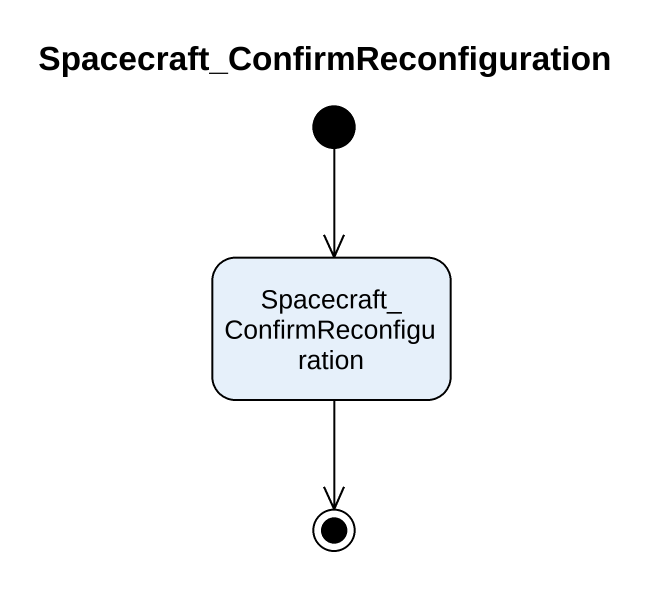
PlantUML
@startuml
title Spacecraft_ConfirmReconfiguration
hide empty description
state "Spacecraft_ConfirmReconfiguration" as Spacecraft
[*] --> Spacecraft
Spacecraft --> [*]
@enduml
